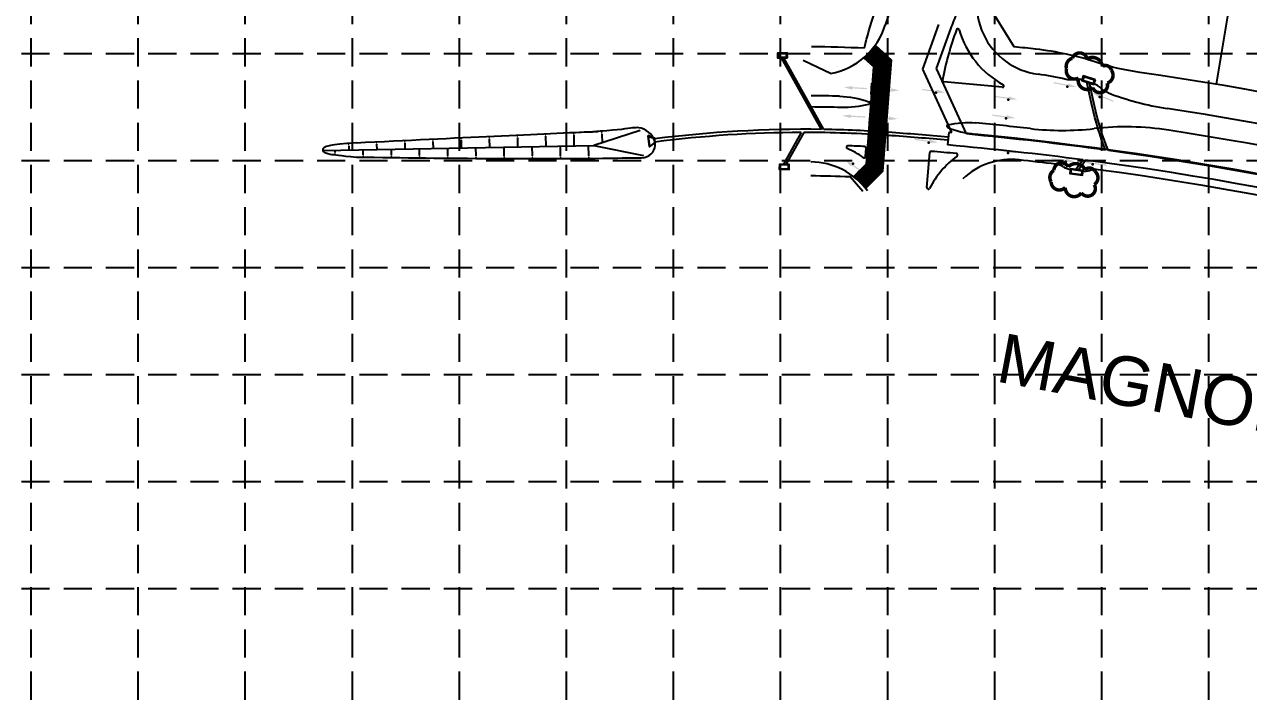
# Model space of a CAD drawing. Header units: feet. Extents: x 6037 to 11520, y 4436 to 7866.
# Drawn here: x 7918 to 8896, y 5126 to 5661 of the extents above; entities that cross this region are included whole.
import ezdxf
from ezdxf.enums import TextEntityAlignment as Align

# ---------------------------------------------------------------- set-up
doc = ezdxf.new("R2010")
doc.units = ezdxf.units.FT
doc.header["$LTSCALE"] = 0.4
doc.header["$MEASUREMENT"] = 0
doc.linetypes.add('DASHED2', pattern=[0.375, 0.25, -0.125])
doc.linetypes.add('HIDDEN', pattern=[0.375, 0.25, -0.125])
for name, color, linetype in [('1 STREET NAMES', 7, 'Continuous'), ('BASE', 7, 'Continuous'), ('grid', 254, 'HIDDEN'), ('LOTLINE', 7, 'Continuous'), ('PAVING', 7, 'Continuous'), ('ROW', 7, 'Continuous'), ('STORM', 7, 'Continuous'), ('STORM INLET', 7, 'Continuous')]:
    doc.layers.add(name, color=color, linetype=linetype)
doc.styles.get("Standard").update_dxf_attribs({"font": 'ARIAL.TTF'})

msp = doc.modelspace()

# ---------------------------------------------------------------- hatches: boundary and pattern name
at = {"layer": 'PAVING', "linetype": 'Continuous', "lineweight": 30}
h = msp.add_hatch(color=256, dxfattribs=at)
edge = h.paths.add_edge_path()
edge.add_line((8751.47, 5613.49), (8751.95, 5612.7))
edge.add_line((8751.95, 5612.7), (8740.25, 5614.95))
edge.add_line((8740.25, 5614.95), (8740.07, 5614))
edge.add_line((8740.07, 5614), (8751.77, 5611.75))
edge.add_line((8751.77, 5611.75), (8751.07, 5611.31))
edge.add_line((8751.07, 5611.31), (8751.07, 5611.31))
edge.add_ellipse((8751.65, 5611.14), major_axis=(-0.619, 0.119), ratio=0.285714, start_angle=342.81733, end_angle=484.72693)
edge.add_line((8751.97, 5610.93), (8751.97, 5610.93))
edge.add_line((8751.97, 5610.93), (8758.55, 5610.97))
edge.add_line((8758.55, 5610.97), (8752.47, 5613.49))
edge.add_line((8752.47, 5613.49), (8752.47, 5613.49))
edge.add_ellipse((8752.08, 5613.42), major_axis=(-0.619, 0.119), ratio=0.285714, start_angle=234.16847, end_angle=374.49672)
edge.add_line((8751.47, 5613.49), (8751.47, 5613.49))
edge.add_line((8751.47, 5613.49), (8751.47, 5613.49))
h = msp.add_hatch(color=256, dxfattribs=at)
edge = h.paths.add_edge_path()
edge.add_line((8579.86, 5611.44), (8579.22, 5610.91))
edge.add_line((8579.22, 5610.91), (8591.11, 5610.22))
edge.add_line((8591.11, 5610.22), (8591.05, 5609.26))
edge.add_line((8591.05, 5609.26), (8579.16, 5609.95))
edge.add_line((8579.16, 5609.95), (8579.74, 5609.23))
edge.add_line((8579.74, 5609.23), (8579.74, 5609.23))
edge.add_ellipse((8579.13, 5609.22), major_axis=(0.629, -0.037), ratio=0.285714, start_angle=-125.83153, end_angle=14.49672, ccw=False)
edge.add_line((8578.75, 5609.09), (8578.76, 5609.1))
edge.add_line((8578.76, 5609.1), (8572.4, 5610.79))
edge.add_line((8572.4, 5610.79), (8578.91, 5611.7))
edge.add_line((8578.91, 5611.7), (8578.91, 5611.7))
edge.add_ellipse((8579.26, 5611.53), major_axis=(0.629, -0.037), ratio=0.285714, start_angle=-17.18267, end_angle=124.72693, ccw=False)
edge.add_line((8579.86, 5611.44), (8579.86, 5611.44))
edge.add_line((8579.86, 5611.44), (8579.86, 5611.44))
edge.add_line((8579.86, 5611.44), (8579.86, 5611.44))
h = msp.add_hatch(color=256, dxfattribs=at)
edge = h.paths.add_edge_path()
edge.add_line((8609.61, 5609.76), (8610.19, 5609.16))
edge.add_line((8610.19, 5609.16), (8598.3, 5609.82))
edge.add_line((8598.3, 5609.82), (8598.24, 5608.85))
edge.add_line((8598.24, 5608.85), (8610.13, 5608.2))
edge.add_line((8610.13, 5608.2), (8609.48, 5607.55))
edge.add_line((8609.48, 5607.55), (8609.48, 5607.55))
edge.add_ellipse((8610.08, 5607.47), major_axis=(-0.629, 0.035), ratio=0.285714, start_angle=345.50328, end_angle=485.83153)
edge.add_line((8610.45, 5607.3), (8610.44, 5607.3))
edge.add_line((8610.44, 5607.3), (8616.95, 5608.28))
edge.add_line((8616.95, 5608.28), (8610.58, 5609.91))
edge.add_line((8610.58, 5609.91), (8610.58, 5609.91))
edge.add_ellipse((8610.22, 5609.78), major_axis=(-0.629, 0.035), ratio=0.285714, start_angle=235.27307, end_angle=377.18267)
edge.add_line((8609.61, 5609.76), (8609.61, 5609.76))
edge.add_line((8609.61, 5609.76), (8609.61, 5609.76))
edge.add_line((8609.61, 5609.76), (8609.61, 5609.76))
h = msp.add_hatch(color=256, dxfattribs=at)
edge = h.paths.add_edge_path()
edge.add_line((8646.51, 5608.68), (8647.04, 5607.93))
edge.add_line((8647.04, 5607.93), (8635.23, 5609.45))
edge.add_line((8635.23, 5609.45), (8635.11, 5608.49))
edge.add_line((8635.11, 5608.49), (8646.91, 5606.97))
edge.add_line((8646.91, 5606.97), (8646.24, 5606.49))
edge.add_line((8646.24, 5606.49), (8646.24, 5606.48))
edge.add_ellipse((8646.83, 5606.36), major_axis=(-0.625, 0.081), ratio=0.285714, start_angle=342.81733, end_angle=484.72693)
edge.add_line((8647.17, 5606.16), (8647.17, 5606.16))
edge.add_line((8647.17, 5606.16), (8653.73, 5606.61))
edge.add_line((8653.73, 5606.61), (8647.51, 5608.75))
edge.add_line((8647.51, 5608.75), (8647.51, 5608.75))
edge.add_ellipse((8647.12, 5608.65), major_axis=(-0.625, 0.081), ratio=0.285714, start_angle=234.16847, end_angle=374.49672)
edge.add_line((8646.51, 5608.68), (8646.51, 5608.68))
edge.add_line((8646.51, 5608.68), (8646.51, 5608.68))
h = msp.add_hatch(color=256, dxfattribs=at)
edge = h.paths.add_edge_path()
edge.add_line((8704.08, 5603.22), (8704.6, 5602.46))
edge.add_line((8704.6, 5602.46), (8692.79, 5603.98))
edge.add_line((8692.79, 5603.98), (8692.67, 5603.02))
edge.add_line((8692.67, 5603.02), (8704.48, 5601.5))
edge.add_line((8704.48, 5601.5), (8703.81, 5601.02))
edge.add_line((8703.81, 5601.02), (8703.81, 5601.02))
edge.add_ellipse((8704.4, 5600.89), major_axis=(-0.625, 0.081), ratio=0.285714, start_angle=342.81733, end_angle=484.72693)
edge.add_line((8704.74, 5600.7), (8704.73, 5600.7))
edge.add_line((8704.73, 5600.7), (8711.29, 5601.14))
edge.add_line((8711.29, 5601.14), (8705.07, 5603.28))
edge.add_line((8705.07, 5603.28), (8705.07, 5603.28))
edge.add_ellipse((8704.69, 5603.18), major_axis=(-0.625, 0.081), ratio=0.285714, start_angle=234.16847, end_angle=374.49672)
edge.add_line((8704.08, 5603.22), (8704.08, 5603.22))
edge.add_line((8704.08, 5603.22), (8704.08, 5603.22))
at = {"layer": 'PAVING', "linetype": 'Continuous', "lineweight": 30, "extrusion": (0, 0, -1)}
h = msp.add_hatch(color=256, dxfattribs=at)
edge = h.paths.add_edge_path()
edge.add_line((-8777.87, 5604.97), (-8777.04, 5604.57))
edge.add_line((-8777.04, 5604.57), (-8788.06, 5600.05))
edge.add_line((-8788.06, 5600.05), (-8787.69, 5599.16))
edge.add_line((-8787.69, 5599.16), (-8776.67, 5603.68))
edge.add_line((-8776.67, 5603.68), (-8777.02, 5602.93))
edge.add_line((-8777.02, 5602.93), (-8777.02, 5602.93))
edge.add_ellipse((-8776.44, 5603.11), major_axis=(-0.583, -0.239), ratio=0.285714, start_angle=342.81733, end_angle=484.72693)
edge.add_line((-8776.05, 5603.1), (-8776.05, 5603.1))
edge.add_line((-8776.05, 5603.1), (-8770.57, 5606.74))
edge.add_line((-8770.57, 5606.74), (-8777.04, 5605.52))
edge.add_line((-8777.04, 5605.52), (-8777.04, 5605.52))
edge.add_ellipse((-8777.32, 5605.24), major_axis=(-0.583, -0.239), ratio=0.285714, start_angle=234.16847, end_angle=374.49672)
edge.add_line((-8777.87, 5604.97), (-8777.87, 5604.97))
edge.add_line((-8777.87, 5604.97), (-8777.87, 5604.97))
at = {"layer": 'PAVING', "linetype": 'Continuous', "lineweight": 30}
h = msp.add_hatch(color=256, dxfattribs=at)
edge = h.paths.add_edge_path()
edge.add_line((8578.61, 5588.71), (8577.97, 5588.19))
edge.add_line((8577.97, 5588.19), (8589.86, 5587.5))
edge.add_line((8589.86, 5587.5), (8589.8, 5586.53))
edge.add_line((8589.8, 5586.53), (8577.92, 5587.22))
edge.add_line((8577.92, 5587.22), (8578.49, 5586.5))
edge.add_line((8578.49, 5586.5), (8578.49, 5586.5))
edge.add_ellipse((8577.88, 5586.49), major_axis=(0.629, -0.037), ratio=0.285714, start_angle=-125.83153, end_angle=14.49672, ccw=False)
edge.add_line((8577.51, 5586.37), (8577.51, 5586.37))
edge.add_line((8577.51, 5586.37), (8571.15, 5588.07))
edge.add_line((8571.15, 5588.07), (8577.66, 5588.97))
edge.add_line((8577.66, 5588.97), (8577.66, 5588.97))
edge.add_ellipse((8578.01, 5588.8), major_axis=(0.629, -0.037), ratio=0.285714, start_angle=-17.18267, end_angle=124.72693, ccw=False)
edge.add_line((8578.61, 5588.71), (8578.61, 5588.71))
edge.add_line((8578.61, 5588.71), (8578.61, 5588.71))
edge.add_line((8578.61, 5588.71), (8578.61, 5588.71))
h = msp.add_hatch(color=256, dxfattribs=at)
edge = h.paths.add_edge_path()
edge.add_line((8608.37, 5587.03), (8608.94, 5586.44))
edge.add_line((8608.94, 5586.44), (8597.05, 5587.09))
edge.add_line((8597.05, 5587.09), (8596.99, 5586.12))
edge.add_line((8596.99, 5586.12), (8608.89, 5585.47))
edge.add_line((8608.89, 5585.47), (8608.23, 5584.82))
edge.add_line((8608.23, 5584.82), (8608.23, 5584.82))
edge.add_ellipse((8608.84, 5584.74), major_axis=(-0.629, 0.035), ratio=0.285714, start_angle=345.50328, end_angle=485.83153)
edge.add_line((8609.2, 5584.58), (8609.2, 5584.58))
edge.add_line((8609.2, 5584.58), (8615.71, 5585.55))
edge.add_line((8615.71, 5585.55), (8609.33, 5587.18))
edge.add_line((8609.33, 5587.18), (8609.34, 5587.18))
edge.add_ellipse((8608.97, 5587.05), major_axis=(-0.629, 0.035), ratio=0.285714, start_angle=235.27307, end_angle=377.18267)
edge.add_line((8608.36, 5587.03), (8608.37, 5587.03))
edge.add_line((8608.37, 5587.03), (8608.37, 5587.03))
edge.add_line((8608.37, 5587.03), (8608.37, 5587.03))
h = msp.add_hatch(color=256, dxfattribs=at)
edge = h.paths.add_edge_path()
edge.add_line((8702.45, 5588.22), (8702.97, 5587.46))
edge.add_line((8702.97, 5587.46), (8691.16, 5588.98))
edge.add_line((8691.16, 5588.98), (8691.04, 5588.02))
edge.add_line((8691.04, 5588.02), (8702.85, 5586.5))
edge.add_line((8702.85, 5586.5), (8702.18, 5586.02))
edge.add_line((8702.18, 5586.02), (8702.18, 5586.02))
edge.add_ellipse((8702.77, 5585.89), major_axis=(-0.625, 0.081), ratio=0.285714, start_angle=342.81733, end_angle=484.72693)
edge.add_line((8703.11, 5585.69), (8703.1, 5585.69))
edge.add_line((8703.1, 5585.69), (8709.66, 5586.14))
edge.add_line((8709.66, 5586.14), (8703.44, 5588.28))
edge.add_line((8703.44, 5588.28), (8703.44, 5588.28))
edge.add_ellipse((8703.06, 5588.18), major_axis=(-0.625, 0.081), ratio=0.285714, start_angle=234.16847, end_angle=374.49672)
edge.add_line((8702.45, 5588.22), (8702.45, 5588.22))
edge.add_line((8702.45, 5588.22), (8702.45, 5588.22))
h = msp.add_hatch(color=256, dxfattribs=at)
edge = h.paths.add_edge_path()
edge.add_line((8577.87, 5575.28), (8577.23, 5574.75))
edge.add_line((8577.23, 5574.75), (8589.12, 5574.06))
edge.add_line((8589.12, 5574.06), (8589.07, 5573.1))
edge.add_line((8589.07, 5573.1), (8577.18, 5573.79))
edge.add_line((8577.18, 5573.79), (8577.75, 5573.07))
edge.add_line((8577.75, 5573.07), (8577.76, 5573.07))
edge.add_ellipse((8577.14, 5573.06), major_axis=(0.629, -0.037), ratio=0.285714, start_angle=-125.83153, end_angle=14.49672, ccw=False)
edge.add_line((8576.77, 5572.93), (8576.77, 5572.94))
edge.add_line((8576.77, 5572.94), (8570.41, 5574.63))
edge.add_line((8570.41, 5574.63), (8576.92, 5575.54))
edge.add_line((8576.92, 5575.54), (8576.92, 5575.54))
edge.add_ellipse((8577.27, 5575.37), major_axis=(0.629, -0.037), ratio=0.285714, start_angle=-17.18267, end_angle=124.72693, ccw=False)
edge.add_line((8577.87, 5575.28), (8577.87, 5575.28))
edge.add_line((8577.87, 5575.28), (8577.87, 5575.28))
edge.add_line((8577.87, 5575.28), (8577.87, 5575.28))
h = msp.add_hatch(color=256, dxfattribs=at)
edge = h.paths.add_edge_path()
edge.add_line((8607.63, 5573.6), (8608.2, 5573))
edge.add_line((8608.2, 5573), (8596.31, 5573.66))
edge.add_line((8596.31, 5573.66), (8596.26, 5572.69))
edge.add_line((8596.26, 5572.69), (8608.15, 5572.04))
edge.add_line((8608.15, 5572.04), (8607.49, 5571.39))
edge.add_line((8607.49, 5571.39), (8607.49, 5571.39))
edge.add_ellipse((8608.1, 5571.31), major_axis=(-0.629, 0.035), ratio=0.285714, start_angle=345.50328, end_angle=485.83153)
edge.add_line((8608.46, 5571.14), (8608.46, 5571.14))
edge.add_line((8608.46, 5571.14), (8614.97, 5572.11))
edge.add_line((8614.97, 5572.11), (8608.6, 5573.75))
edge.add_line((8608.6, 5573.75), (8608.6, 5573.74))
edge.add_ellipse((8608.23, 5573.62), major_axis=(-0.629, 0.035), ratio=0.285714, start_angle=235.27307, end_angle=377.18267)
edge.add_line((8607.63, 5573.6), (8607.63, 5573.6))
edge.add_line((8607.63, 5573.6), (8607.63, 5573.6))
edge.add_line((8607.63, 5573.6), (8607.63, 5573.6))
h = msp.add_hatch(color=256, dxfattribs=at)
edge = h.paths.add_edge_path()
edge.add_line((8640.65, 5568.83), (8641.17, 5568.07))
edge.add_line((8641.17, 5568.07), (8629.36, 5569.59))
edge.add_line((8629.36, 5569.59), (8629.24, 5568.63))
edge.add_line((8629.24, 5568.63), (8641.05, 5567.11))
edge.add_line((8641.05, 5567.11), (8640.38, 5566.63))
edge.add_line((8640.38, 5566.63), (8640.37, 5566.63))
edge.add_ellipse((8640.96, 5566.5), major_axis=(-0.625, 0.081), ratio=0.285714, start_angle=342.81733, end_angle=484.72693)
edge.add_line((8641.3, 5566.31), (8641.3, 5566.31))
edge.add_line((8641.3, 5566.31), (8647.86, 5566.75))
edge.add_line((8647.86, 5566.75), (8641.64, 5568.89))
edge.add_line((8641.64, 5568.89), (8641.64, 5568.89))
edge.add_ellipse((8641.26, 5568.8), major_axis=(-0.625, 0.081), ratio=0.285714, start_angle=234.16847, end_angle=374.49672)
edge.add_line((8640.64, 5568.83), (8640.65, 5568.83))
edge.add_line((8640.65, 5568.83), (8640.65, 5568.83))
h = msp.add_hatch(color=256, dxfattribs=at)
edge = h.paths.add_edge_path()
edge.add_line((8704.07, 5560.57), (8704.6, 5559.81))
edge.add_line((8704.6, 5559.81), (8692.78, 5561.34))
edge.add_line((8692.78, 5561.34), (8692.66, 5560.38))
edge.add_line((8692.66, 5560.38), (8704.47, 5558.85))
edge.add_line((8704.47, 5558.85), (8703.8, 5558.37))
edge.add_line((8703.8, 5558.37), (8703.8, 5558.37))
edge.add_ellipse((8704.39, 5558.24), major_axis=(-0.625, 0.081), ratio=0.285714, start_angle=342.81733, end_angle=484.72693)
edge.add_line((8704.73, 5558.05), (8704.73, 5558.05))
edge.add_line((8704.73, 5558.05), (8711.29, 5558.49))
edge.add_line((8711.29, 5558.49), (8705.06, 5560.63))
edge.add_line((8705.06, 5560.63), (8705.07, 5560.63))
edge.add_ellipse((8704.68, 5560.54), major_axis=(-0.625, 0.081), ratio=0.285714, start_angle=234.16847, end_angle=374.49672)
edge.add_line((8704.07, 5560.57), (8704.07, 5560.57))
edge.add_line((8704.07, 5560.57), (8704.07, 5560.57))
h = msp.add_hatch(color=256, dxfattribs=at)
edge = h.paths.add_edge_path()
edge.add_line((8578.51, 5547.79), (8578.39, 5548.71))
edge.add_line((8578.39, 5548.71), (8588.2, 5541.96))
edge.add_line((8588.2, 5541.96), (8588.75, 5542.76))
edge.add_line((8588.75, 5542.76), (8578.94, 5549.5))
edge.add_line((8578.94, 5549.5), (8579.76, 5549.62))
edge.add_line((8579.76, 5549.62), (8579.76, 5549.62))
edge.add_ellipse((8579.29, 5550.01), major_axis=(0.519, -0.357), ratio=0.285714, start_angle=342.81733, end_angle=484.72693)
edge.add_line((8579.08, 5550.34), (8579.08, 5550.33))
edge.add_line((8579.08, 5550.33), (8573.04, 5552.94))
edge.add_line((8573.04, 5552.94), (8577.6, 5548.19))
edge.add_line((8577.6, 5548.19), (8577.6, 5548.19))
edge.add_ellipse((8577.99, 5548.1), major_axis=(0.519, -0.357), ratio=0.285714, start_angle=234.16847, end_angle=374.49672)
edge.add_line((8578.51, 5547.79), (8578.51, 5547.79))
edge.add_line((8578.51, 5547.79), (8578.51, 5547.79))
h = msp.add_hatch(color=256, dxfattribs=at)
edge = h.paths.add_edge_path()
edge.add_line((8749.97, 5553.48), (8750.5, 5552.73))
edge.add_line((8750.5, 5552.73), (8738.69, 5554.25))
edge.add_line((8738.69, 5554.25), (8738.57, 5553.29))
edge.add_line((8738.57, 5553.29), (8750.37, 5551.77))
edge.add_line((8750.37, 5551.77), (8749.7, 5551.29))
edge.add_line((8749.7, 5551.29), (8749.7, 5551.28))
edge.add_ellipse((8750.29, 5551.15), major_axis=(-0.625, 0.081), ratio=0.285714, start_angle=342.81733, end_angle=484.72693)
edge.add_line((8750.63, 5550.96), (8750.63, 5550.96))
edge.add_line((8750.63, 5550.96), (8757.19, 5551.41))
edge.add_line((8757.19, 5551.41), (8750.97, 5553.55))
edge.add_line((8750.97, 5553.55), (8750.97, 5553.55))
edge.add_ellipse((8750.58, 5553.45), major_axis=(-0.625, 0.081), ratio=0.285714, start_angle=234.16847, end_angle=374.49672)
edge.add_line((8749.97, 5553.48), (8749.97, 5553.48))
edge.add_line((8749.97, 5553.48), (8749.97, 5553.48))
at = {"layer": 'PAVING', "linetype": 'Continuous', "lineweight": 30, "extrusion": (0, 0, -1)}
h = msp.add_hatch(color=256, dxfattribs=at)
edge = h.paths.add_edge_path()
edge.add_line((-8771.53, 5551.28), (-8770.81, 5550.7))
edge.add_line((-8770.81, 5550.7), (-8782.59, 5548.94))
edge.add_line((-8782.59, 5548.94), (-8782.45, 5547.98))
edge.add_line((-8782.45, 5547.98), (-8770.67, 5549.74))
edge.add_line((-8770.67, 5549.74), (-8771.19, 5549.09))
edge.add_line((-8771.19, 5549.09), (-8771.19, 5549.09))
edge.add_ellipse((-8770.58, 5549.13), major_axis=(-0.623, -0.093), ratio=0.285714, start_angle=342.81733, end_angle=484.72693)
edge.add_line((-8770.21, 5549.04), (-8770.21, 5549.04))
edge.add_line((-8770.21, 5549.04), (-8764.02, 5551.25))
edge.add_line((-8764.02, 5551.25), (-8770.59, 5551.61))
edge.add_line((-8770.59, 5551.61), (-8770.59, 5551.62))
edge.add_ellipse((-8770.93, 5551.42), major_axis=(-0.623, -0.093), ratio=0.285714, start_angle=234.16847, end_angle=374.49672)
edge.add_line((-8771.53, 5551.28), (-8771.53, 5551.28))
edge.add_line((-8771.53, 5551.28), (-8771.53, 5551.28))

# ---------------------------------------------------------------- linework, layer by layer
at = {"layer": 'BASE', "color": 170, "const_width": 2.8}
for points in [[(8766.9, 5633.5, 0.520567), (8766.9, 5633.5, 0.765195), (8755.13, 5633.99, 0.417879), (8750.44, 5625.69, 0.6649), (8760.06, 5618.24, 0.744833), (8771.36, 5610.65, 0.975642), (8782.99, 5614.18, 0.520567), (8786.26, 5624.39, 0.520567), (8779.18, 5627.52, 0.540264), (8766.9, 5633.5)], [(8751.82, 5547.21, 0.520567), (8751.82, 5547.21, 0.765195), (8740.37, 5544.46, 0.417879), (8738.13, 5535.19, 0.6649), (8749.41, 5530.66, 0.744833), (8762.35, 5526.44, 0.975642), (8772.58, 5533.01, 0.520567), (8772.93, 5543.72, 0.520567), (8765.26, 5544.81, 0.540264), (8751.82, 5547.21)]]:
    msp.add_lwpolyline(points, format="xyb", close=True, dxfattribs=at)
at = {"layer": 'grid', "color": 252, "linetype": 'DASHED2', "ltscale": 225}
for p, q in [((7922.99, 7776.26), (7922.99, 4782.14)), ((8008.53, 7776.26), (8008.53, 4782.14)), ((8094.06, 7776.26), (8094.06, 4782.14)), ((8179.6, 7776.26), (8179.6, 4782.14)), ((8265.13, 7776.26), (8265.13, 4782.14)), ((8350.67, 7776.26), (8350.67, 4782.14)), ((8436.2, 7776.26), (8436.2, 4782.14)), ((8521.74, 7776.26), (8521.74, 4782.14)), ((8607.28, 7776.26), (8607.28, 4782.14)), ((8692.81, 7776.26), (8692.81, 4782.14)), ((8778.35, 7776.26), (8778.35, 4782.14)), ((8863.88, 7776.26), (8863.88, 4782.14)), ((6126.74, 5637.87), (11429.95, 5637.87)), ((6126.74, 5552.34), (11429.95, 5552.34)), ((6126.74, 5466.8), (11429.95, 5466.8)), ((6126.74, 5381.27), (11429.95, 5381.27)), ((6126.74, 5295.73), (11429.95, 5295.73)), ((6126.74, 5210.19), (11429.95, 5210.19))]:
    msp.add_line(p, q, dxfattribs=at)
at = {"layer": 'LOTLINE'}
msp.add_line((8882.1, 5685.92), (8869.95, 5613.17), dxfattribs=at)
at = {"layer": 'PAVING'}
for p, q in [((8588.55, 5634.4), (8598.88, 5643.25)), ((8595.97, 5642.24), (8598.04, 5644.02)), ((8596.27, 5642.59), (8608.25, 5631.61)), ((8597.62, 5644.4), (8610.58, 5632.53)), ((8588.5, 5634.45), (8596.6, 5627.03)), ((8589.39, 5633.63), (8599.71, 5642.48)), ((8590.18, 5635.95), (8598.93, 5627.94)), ((8590.22, 5632.87), (8600.55, 5641.72)), ((8591.06, 5632.1), (8601.38, 5640.95)), ((8591.89, 5631.33), (8602.22, 5640.19)), ((8592.73, 5630.57), (8603.06, 5639.42)), ((8593.36, 5639.15), (8603.59, 5629.78)), ((8593.57, 5629.8), (8603.89, 5638.66)), ((8594.4, 5629.04), (8604.73, 5637.89)), ((8595.24, 5628.27), (8605.56, 5637.13)), ((8596.07, 5627.51), (8606.4, 5636.36)), ((8596.18, 5621.67), (8609.74, 5633.3)), ((8596.3, 5623.26), (8608.91, 5634.06)), ((8596.43, 5624.84), (8608.07, 5634.83)), ((8596.55, 5626.43), (8607.23, 5635.59)), ((8551.72, 5626.63), (8539.99, 5632.2)), ((8561.91, 5621.79), (8551.72, 5626.63)), ((8590.5, 5549.61), (8596.6, 5627.03)), ((8592.67, 5548.62), (8598.93, 5627.94)), ((8595.42, 5612.13), (8609.95, 5624.58)), ((8595.55, 5613.72), (8610.08, 5626.17)), ((8595.67, 5615.31), (8610.2, 5627.76)), ((8595.8, 5616.9), (8610.33, 5629.35)), ((8595.92, 5618.49), (8610.45, 5630.94)), ((8596.05, 5620.08), (8610.58, 5632.53)), ((8597.03, 5546.62), (8603.59, 5629.78)), ((8601.39, 5544.62), (8608.25, 5631.61)), ((8603.57, 5543.63), (8610.58, 5632.53)), ((8594.55, 5601), (8609.07, 5613.46)), ((8594.67, 5602.59), (8609.2, 5615.04)), ((8594.8, 5604.18), (8609.32, 5616.63)), ((8594.92, 5605.77), (8609.45, 5618.22)), ((8595.05, 5607.36), (8609.57, 5619.81)), ((8595.17, 5608.95), (8609.7, 5621.4)), ((8595.3, 5610.54), (8609.82, 5622.99)), ((8593.79, 5591.46), (8608.32, 5603.92)), ((8593.92, 5593.05), (8608.45, 5605.51)), ((8594.04, 5594.64), (8608.57, 5607.1)), ((8594.17, 5596.23), (8608.7, 5608.69)), ((8594.3, 5597.82), (8608.82, 5610.28)), ((8594.42, 5599.41), (8608.95, 5611.87)), ((8593.04, 5581.92), (8607.57, 5594.38)), ((8593.17, 5583.51), (8607.69, 5595.97)), ((8593.29, 5585.1), (8607.82, 5597.56)), ((8593.42, 5586.69), (8607.94, 5599.15)), ((8593.54, 5588.28), (8608.07, 5600.74)), ((8593.67, 5589.87), (8608.2, 5602.33)), ((8592.29, 5572.39), (8606.82, 5584.84)), ((8592.42, 5573.97), (8606.94, 5586.43)), ((8592.54, 5575.56), (8607.07, 5588.02)), ((8592.67, 5577.15), (8607.19, 5589.61)), ((8592.79, 5578.74), (8607.32, 5591.2)), ((8592.92, 5580.33), (8607.44, 5592.79)), ((8591.54, 5562.85), (8606.06, 5575.3)), ((8591.66, 5564.44), (8606.19, 5576.89)), ((8591.79, 5566.03), (8606.32, 5578.48)), ((8591.91, 5567.62), (8606.44, 5580.07)), ((8592.04, 5569.21), (8606.57, 5581.66)), ((8592.16, 5570.8), (8606.69, 5583.25)), ((8590.79, 5553.31), (8605.31, 5565.76)), ((8590.91, 5554.9), (8605.44, 5567.35)), ((8591.04, 5556.49), (8605.56, 5568.94)), ((8591.16, 5558.08), (8605.69, 5570.53)), ((8591.29, 5559.67), (8605.81, 5572.12)), ((8591.41, 5561.26), (8605.94, 5573.71)), ((8580.89, 5538.9), (8604.81, 5559.41)), ((8581.78, 5538.18), (8604.69, 5557.82)), ((8582.64, 5537.43), (8604.56, 5556.23)), ((8583.48, 5536.67), (8604.44, 5554.64)), ((8583.93, 5542.99), (8604.94, 5561)), ((8589.83, 5555.46), (8590.36, 5562.23)), ((8590.54, 5550.13), (8605.06, 5562.59)), ((8590.66, 5551.72), (8605.19, 5564.18)), ((8638.95, 5530.57), (8641.15, 5558.56)), ((8590.5, 5549.61), (8580.34, 5539.35)), ((8592.67, 5548.62), (8582.09, 5537.93)), ((8584.31, 5535.9), (8604.31, 5553.05)), ((8585.15, 5535.14), (8604.18, 5551.46)), ((8597.03, 5546.62), (8585.42, 5534.89)), ((8585.94, 5534.33), (8604.06, 5549.87)), ((8586.71, 5533.51), (8603.93, 5548.28)), ((8587.48, 5532.68), (8603.81, 5546.69)), ((8588.24, 5531.86), (8603.68, 5545.1)), ((8588.2, 5536.25), (8593.44, 5543.57)), ((8601.39, 5544.62), (8588.49, 5531.6)), ((8588.98, 5531.01), (8602.85, 5542.9)), ((8603.57, 5543.63), (8589.93, 5529.85)), ((8589.69, 5530.14), (8593.14, 5533.09))]:
    msp.add_line(p, q, dxfattribs=at)
at = {"layer": 'PAVING', "linetype": 'Continuous', "lineweight": 30}
for p, q in [((8594.4, 5605.05), (8594.95, 5614.03)), ((8593.15, 5582.32), (8593.7, 5591.31)), ((8592.41, 5568.89), (8592.97, 5577.87))]:
    msp.add_line(p, q, dxfattribs=at)
at = {"layer": 'PAVING'}
for centre, radius, start, end in [((8734.99, 5676.98), 56.26, 147.41357, 262.56343), ((8907.06, 5566.99), 315.62, 156.7917, 162.76871), ((8551.87, 5677.15), 56.26, 280.27524, 342.76871), ((8907.06, 5566.99), 260.49, 159.82356, 169.03257), ((8663.62, 5656.45), 1.13, 16.05089, 159.82356), ((8734.99, 5676.98), 73.14, 196.05089, 241.24222), ((8652.44, 5616.33), 1.13, 169.03257, 265.05655), ((8418.18, 2907.93), 2717.39, 84.06532, 85.05655), ((8698.58, 5398.04), 225.04, 76.78178, 82.56343), ((8758.73, 5601.98), 15.19, 72.37289, 99.89636), ((8767.33, 5599.25), 15.19, 44.83232, 72.4534), ((8541.22, 4636.38), 967.68, 88.35601, 89.69203), ((8699.26, 5611.87), 1.13, 264.06532, 61.24222), ((8864.96, 5816.24), 225.04, 248.74197, 261.26633), ((8541.22, 4636.38), 958.68, 88.25148, 89.69203), ((8592.07, 5598.21), 1.13, 284.80155, 70.40784), ((8418.18, 2907.93), 2717.39, 70.80475, 81.26633), ((8655.97, 5579.72), 1.13, 102.15018, 247.87491), ((8684.36, 5649.56), 76.51, 247.87491, 264.4546), ((8418.18, 2907.93), 2687.01, 83.51532, 84.4546), ((8747.06, 5801.35), 225.04, 263.51532, 276.465), ((8797.74, 5354.13), 225.04, 81.18018, 96.465), ((8418.18, 2907.93), 2700.51, 70.12157, 81.18018), ((8418.18, 2907.93), 2678.01, 73.40686, 84.4546), ((8575.67, 5562.92), 1.13, 87.87106, 246.31843), ((8545.84, 5494.91), 73.14, 54.74378, 66.31843), ((8541.22, 4636.38), 928.3, 87.03149, 87.87106), ((8588.71, 5555.55), 1.13, 234.74378, 355.49211), ((8706.26, 5496.82), 73.14, 126.25631, 153.04651), ((8642.27, 5558.48), 1.13, 85.16727, 175.49211), ((8418.18, 2907.93), 2661.13, 84.73328, 85.16727), ((8662.34, 5556.7), 1.13, 306.25631, 84.73328), ((8545.84, 5494.91), 56.26, 36.00201, 89.69203), ((8706.26, 5496.82), 56.26, 83.65034, 133.34876), ((8418.18, 2907.93), 2661.13, 83.0127, 83.65034), ((8740.05, 5534.22), 15.19, 58.42134, 83.0127), ((8755.96, 5560.1), 15.19, 238.42134, 262.71848), ((8773.72, 5529.87), 15.19, 82.27754, 106.86098), ((8418.18, 2907.93), 2661.13, 70.64173, 82.27754), ((8764.91, 5558.95), 15.19, 262.63797, 286.86098), ((8640.07, 5530.48), 1.13, 175.49211, 333.04651)]:
    msp.add_arc(centre, radius, start, end, dxfattribs=at)
at = {"layer": 'PAVING', "extrusion": (0, 0, -1)}
for centre, radius, start, end in [((-8753.51, 5631.91), 15.19, 260.10364, 283.21822), ((-8566.79, 5527.19), 76.51, 91.64399, 109.59216), ((-8788.88, 5620.67), 15.19, 291.25803, 315.16768), ((-8572.81, 5671.1), 76.51, 255.19845, 271.74852), ((-8672.05, 5506.07), 76.51, 77.686, 94.33867), ((-8589.24, 5562.31), 1.13, 92.96851, 184.50789)]:
    msp.add_arc(centre, radius, start, end, dxfattribs=at)
at = {"layer": 'PAVING', "linetype": 'Continuous', "lineweight": 30}
for p in [(8646.24, 5606.49), (8751.07, 5611.31), (8703.81, 5601.02), (8702.18, 5586.02), (8640.38, 5566.63), (8703.8, 5558.37), (8579.76, 5549.62), (8749.7, 5551.29)]:
    msp.add_point(p, dxfattribs=at)
at = {"layer": 'PAVING', "linetype": 'Continuous', "lineweight": 30, "extrusion": (0, 0, -1)}
for p in [(8777.02, 5602.93), (8771.19, 5549.09)]:
    msp.add_point(p, dxfattribs=at)
at = {"layer": 'ROW', "flags": 128}
for points in [[(9377.13, 5523.98), (9370.85, 5507.95), (9336.61, 5492.29), (9336.61, 5492.29, 0.049661), (8808.99, 5622.65), (8808.99, 5622.65, -0.043167), (8774.53, 5630.69), (8774.53, 5630.69, 0.050895), (8725.96, 5641.24), (8725.96, 5641.24, 0.001583), (8708.65, 5643.13), (8708.65, 5643.13), (8686.48, 5678.8), (8686.48, 5678.8, -0.023228), (8699.05, 5699.79), (8699.05, 5699.79), (8698.41, 5700.2)], [(9377.13, 5523.98), (9370.85, 5507.95), (9336.61, 5492.29), (9336.61, 5492.29, 0.049661), (8808.99, 5622.65), (8808.99, 5622.65, -0.043167), (8774.53, 5630.69), (8774.53, 5630.69, 0.050895), (8725.96, 5641.24), (8725.96, 5641.24, 0.001583), (8708.65, 5643.13), (8708.65, 5643.13), (8686.48, 5678.8), (8686.48, 5678.8, -0.023228), (8699.05, 5699.79), (8699.05, 5699.79), (8698.41, 5700.2)], [(8587.82, 5527.53), (8577.55, 5539.2, 0.008712), (8546.08, 5539.92)]]:
    msp.add_lwpolyline(points, format="xyb", dxfattribs=at)
at = {"layer": 'ROW', "extrusion": (0, 0, -1)}
for centre, radius, start, end in [((-8907.06, 5566.99), 326.87, 13.32345, 23.2083), ((-8529.45, 4238), 1405.57, 90.70061, 92.42764)]:
    msp.add_arc(centre, radius, start, end, dxfattribs=at)
at = {"layer": 'STORM', "color": 5}
for p, q in [((8635.53, 5625.25), (8648.51, 5661)), ((8646.47, 5625.7), (8658.03, 5657.54)), ((8554.58, 5577.11), (8522.79, 5634.28)), ((8556.53, 5577.08), (8524.7, 5634.31)), ((8658.81, 5574.54), (8635.53, 5625.25)), ((8670.45, 5573.46), (8646.47, 5625.7)), ((8770.91, 5595.54), (8766.68, 5614.81)), ((8409.83, 5576.24), (8372.9, 5564.36)), ((8538.51, 5574.67), (8524.34, 5549.23)), ((8540.45, 5574.67), (8526.22, 5549.15)), ((8656.31, 5574.76), (8655.4, 5564.68)), ((8156.26, 5560.34), (8372.9, 5564.36)), ((8199.25, 5565.39), (8199.33, 5561.14)), ((8221.79, 5566.43), (8221.88, 5561.56)), ((8244.25, 5567.52), (8244.35, 5561.98)), ((8266.77, 5568.58), (8266.88, 5562.4)), ((8289.25, 5569.65), (8289.37, 5562.81)), ((8311.68, 5570.74), (8311.82, 5563.23)), ((8334.21, 5571.75), (8334.36, 5563.65)), ((8356.69, 5572.74), (8356.85, 5564.07)), ((8372.9, 5564.36), (8412.4, 5556.23)), ((8379.18, 5573.64), (8379.32, 5566.16)), ((8166.14, 5558.73), (8166.11, 5560.53)), ((8176.94, 5564.05), (8177, 5560.73)), ((8188.56, 5556.9), (8188.49, 5560.94)), ((8211.1, 5556.6), (8211.01, 5561.36)), ((8233.64, 5556.34), (8233.54, 5561.78)), ((8256.17, 5556.13), (8256.06, 5562.2)), ((8278.71, 5555.96), (8278.58, 5562.61)), ((8301.24, 5555.85), (8301.11, 5563.03)), ((8323.76, 5555.91), (8323.62, 5563.45)), ((8346.29, 5555.83), (8346.14, 5563.87)), ((8368.81, 5555.94), (8368.66, 5564.28)), ((8763.62, 5552.78), (8757.77, 5545.12)), ((8765.87, 5552.49), (8760.02, 5544.83))]:
    msp.add_line(p, q, dxfattribs=at)
at = {"layer": 'STORM', "color": 5, "flags": 128}
for points in [[(8783.86, 5560.28, -0.041744), (8772.83, 5595.97), (8768.84, 5614.12)], [(9712.34, 5240.29, 0.053399), (9305.68, 5434, 0.050257), (8783.86, 5560.28)], [(9860.67, 5128.2, -0.008788), (9844.19, 5139.73), (9844.19, 5139.73, 0.073095), (9302.32, 5424.45, 0.051832), (8765.87, 5552.49)]]:
    msp.add_lwpolyline(points, format="xyb", dxfattribs=at)
at = {"layer": 'STORM', "color": 5, "extrusion": (0, 0, -1)}
for centre, radius, start, end in [((-8907.06, 5566.99), 264.99, 19.98174, 22.9716), ((-8991.67, 5644.04), 226.03, 338.33354, 347.60986)]:
    msp.add_arc(centre, radius, start, end, dxfattribs=at)
at = {"layer": 'STORM', "color": 5}
for centre, radius, start, end in [((8541.22, 4636.38), 940.82, 89.1864, 97.33089), ((8541.22, 4636.38), 938.29, 90.16556, 97.33095), ((8541.22, 4636.38), 938.29, 85.92807, 90.04745), ((8541.22, 4636.38), 940.82, 85.92807, 89.06776), ((8418.18, 2907.93), 2673.65, 84.89733, 85.92807), ((8418.18, 2907.93), 2677.45, 84.84362, 84.89725), ((8418.18, 2907.93), 2671.12, 84.89739, 85.92807), ((8418.18, 2907.93), 2667.32, 82.55881, 84.89748), ((8418.18, 2907.93), 2677.45, 82.19862, 84.59354)]:
    msp.add_arc(centre, radius, start, end, dxfattribs=at)
for points in [[(8182.79, 5566.52), (8264.9, 5570.39), (8330.47, 5573.73), (8376.16, 5575.49)], [(8391.83, 5554.17), (8402.01, 5555.02), (8418.1, 5551.64), (8425.3, 5568.89), (8408.7, 5582.33), (8397.32, 5575.77), (8348.91, 5574.19)], [(8182.79, 5566.52), (8161.15, 5564.71), (8156.08, 5562.64), (8155.76, 5559.29), (8160.96, 5557.28), (8169.65, 5556.3), (8183.3, 5555.02)], [(8183.3, 5555.02), (8257.58, 5553.95), (8328.37, 5553.44), (8391.83, 5554.17)]]:
    msp.add_open_spline(points, degree=3, dxfattribs=at)
at = {"layer": 'STORM', "color": 5, "extrusion": (0, 0, -1)}
for points in [[(-8355.46, 5574.61), (-8356.69, 5572.74), (-8357.7, 5574.74)], [(-8377.94, 5575.52), (-8379.18, 5573.64), (-8380.19, 5575.64)], [(-8175.63, 5565.88), (-8176.94, 5564.05), (-8177.88, 5566.09)], [(-8198.1, 5567.32), (-8199.25, 5565.39), (-8200.35, 5567.35)], [(-8220.58, 5568.32), (-8221.79, 5566.43), (-8222.83, 5568.42)], [(-8243.05, 5569.42), (-8244.25, 5567.52), (-8245.3, 5569.5)], [(-8265.54, 5570.45), (-8266.77, 5568.58), (-8267.78, 5570.58)], [(-8288.01, 5571.53), (-8289.25, 5569.65), (-8290.26, 5571.66)], [(-8310.49, 5572.65), (-8311.68, 5570.74), (-8312.74, 5572.72)], [(-8332.97, 5573.63), (-8334.21, 5571.75), (-8335.22, 5573.75)]]:
    msp.add_solid(points, dxfattribs=at)
at = {"layer": 'STORM', "color": 5}
for points in [[(8167.03, 5556.66), (8166.14, 5558.73), (8164.8, 5556.93)], [(8189.63, 5554.93), (8188.56, 5556.9), (8187.38, 5554.99)], [(8212.17, 5554.63), (8211.1, 5556.6), (8209.92, 5554.69)], [(8234.71, 5554.37), (8233.64, 5556.34), (8232.46, 5554.43)], [(8257.25, 5554.15), (8256.17, 5556.13), (8255, 5554.21)], [(8279.78, 5553.99), (8278.71, 5555.96), (8277.53, 5554.05)], [(8302.31, 5553.88), (8301.24, 5555.85), (8300.06, 5553.94)], [(8324.84, 5553.94), (8323.76, 5555.91), (8322.59, 5554)], [(8347.37, 5553.86), (8346.29, 5555.83), (8345.12, 5553.92)], [(8369.89, 5553.97), (8368.81, 5555.94), (8367.64, 5554.03)]]:
    msp.add_solid(points, dxfattribs=at)
at = {"layer": 'STORM INLET'}
msp.add_line((8417.51, 5563.36), (8416.4, 5572.03), dxfattribs=at)
at = {"layer": 'STORM INLET', "flags": 128}
for points in [[(8527.39, 5634.37), (8527.31, 5638.3), (8519.43, 5638.15), (8519.51, 5634.21)], [(8526.81, 5634.92), (8526.76, 5637.73), (8520.01, 5637.6), (8520.06, 5634.79)], [(8773.47, 5616.78), (8763.82, 5619.85), (8762.62, 5616.09), (8772.28, 5613.03)], [(8772.76, 5616.42), (8764.18, 5619.14), (8763.33, 5616.46), (8771.91, 5613.73)], [(8521.06, 5549.37), (8520.9, 5545.44), (8528.77, 5545.1), (8528.93, 5549.04)], [(8521.6, 5548.79), (8521.48, 5545.98), (8528.23, 5545.69), (8528.35, 5548.5)], [(8763.6, 5544.37), (8753.55, 5545.66), (8753.05, 5541.76), (8763.09, 5540.46)], [(8762.97, 5543.88), (8754.04, 5545.03), (8753.68, 5542.24), (8762.61, 5541.09)]]:
    msp.add_lwpolyline(points, close=True, dxfattribs=at)
msp.add_lwpolyline([(8417.24, 5563.48), (8417.28, 5563.18), (8421.57, 5566.45), (8421.92, 5566.5), (8421.45, 5570.1), (8421.11, 5570.06), (8416.13, 5572.14), (8416.16, 5571.85), (8421.15, 5569.76), (8421.53, 5566.75), (8417.24, 5563.48), (8416.16, 5571.85)], dxfattribs=at)

# ---------------------------------------------------------------- texts
at = {"layer": '1 STREET NAMES', "color": 7}
msp.add_text('MAGNOLIA BOULEVARD', height=39.3825, rotation=349.31633, dxfattribs=at).set_placement((8696.56, 5395.24), align=Align.MIDDLE_LEFT)

doc.saveas('drawing.dxf')
